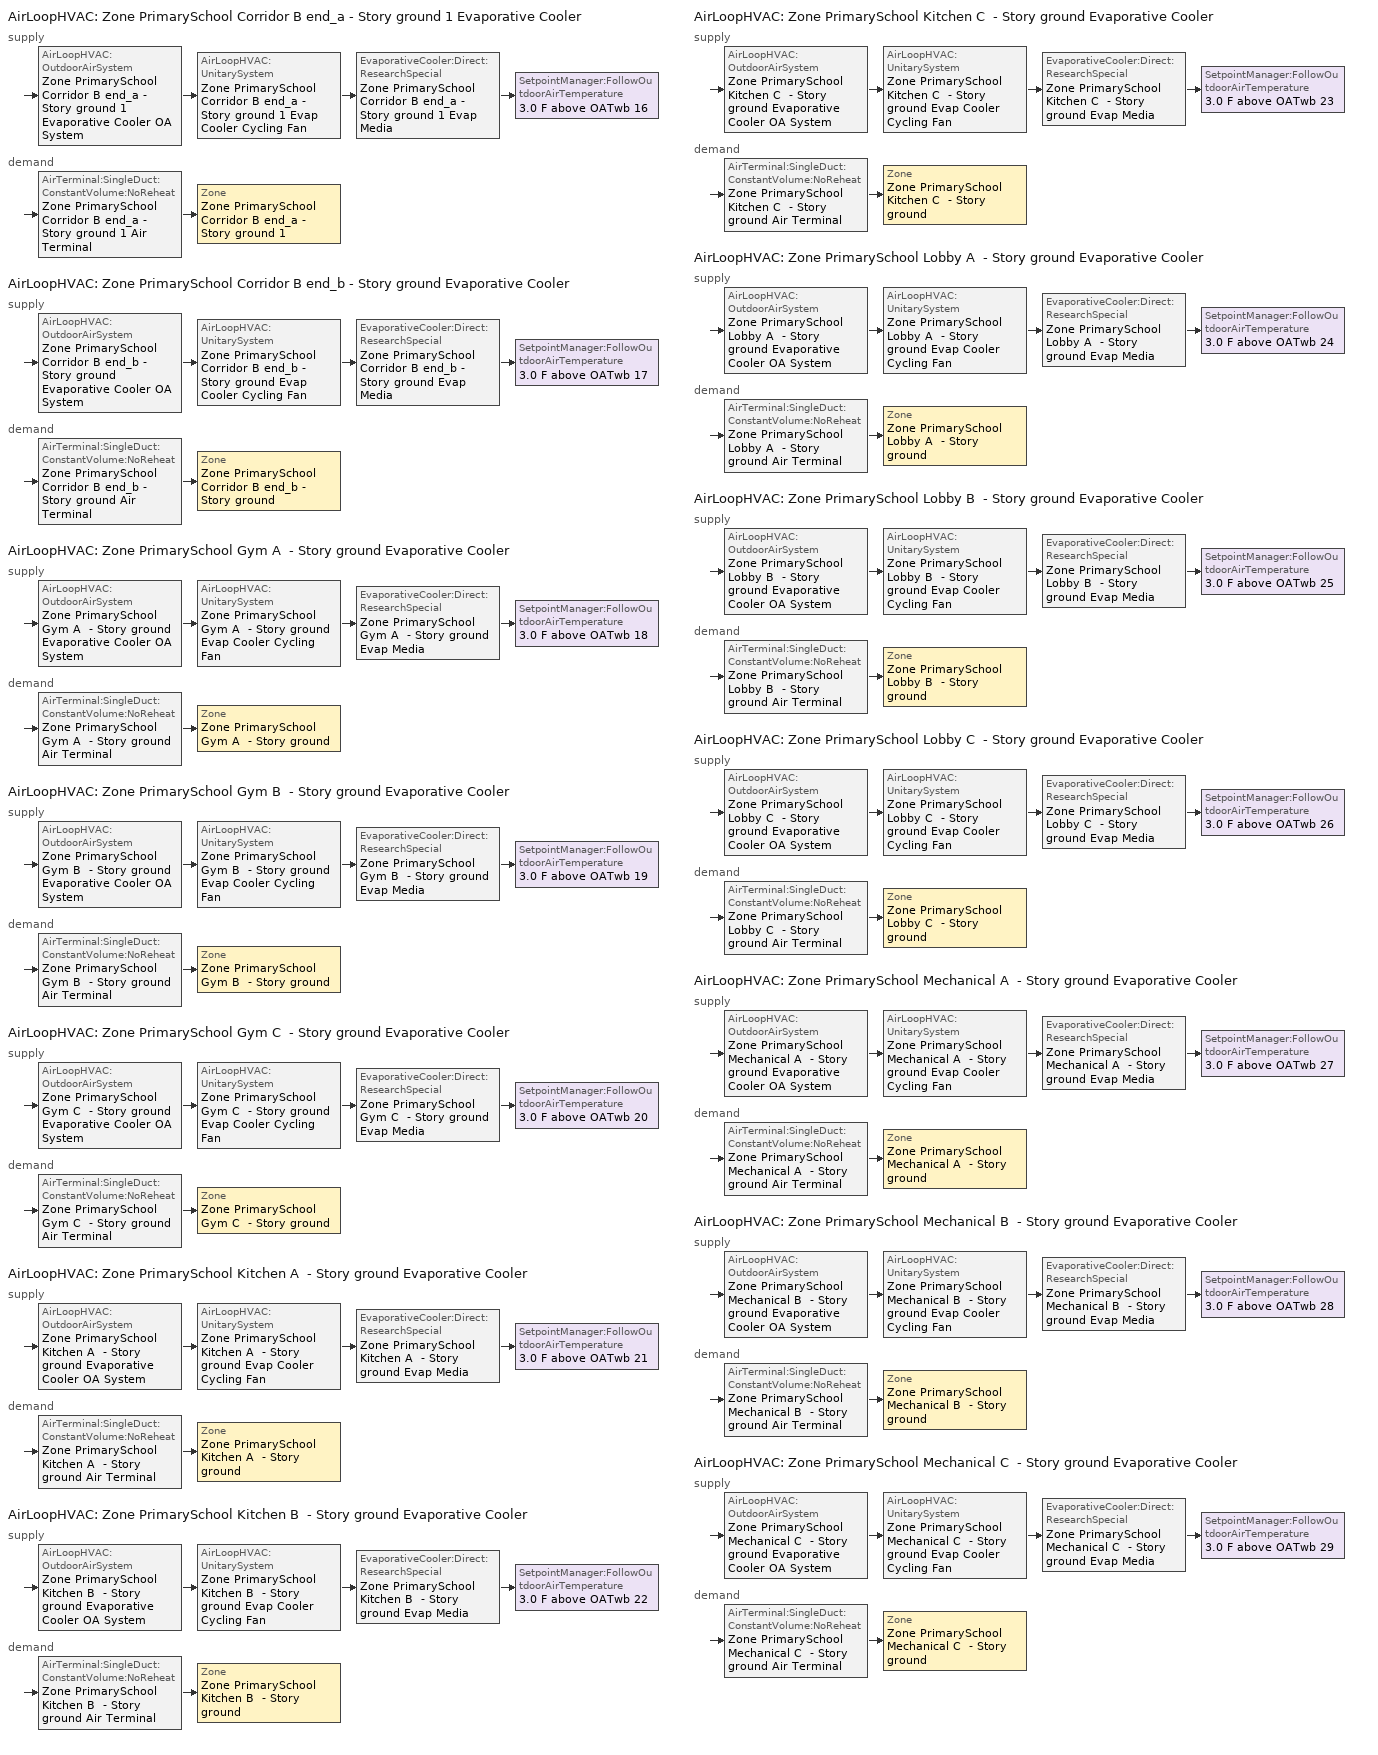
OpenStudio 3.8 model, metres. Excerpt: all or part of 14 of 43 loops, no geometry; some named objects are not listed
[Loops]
AirLoopHVAC 'Zone PrimarySchool Corridor B end_a - Story ground 1 Evaporative Cooler'
 supply: AirLoopHVAC:OutdoorAirSystem 'Zone PrimarySchool Corridor B end_a - Story ground 1 Evaporative Cooler OA System' > AirLoopHVAC:UnitarySystem 'Zone PrimarySchool Corridor B end_a - Story ground 1 Evap Cooler Cycling Fan' > EvaporativeCooler:Direct:ResearchSpecial 'Zone PrimarySchool Corridor B end_a - Story ground 1 Evap Media' > SetpointManager:FollowOutdoorAirTemperature '3.0 F above OATwb 16'
 demand: AirTerminal:SingleDuct:ConstantVolume:NoReheat 'Zone PrimarySchool Corridor B end_a - Story ground 1 Air Terminal' > Zone 'Zone PrimarySchool Corridor B end_a - Story ground 1'
AirLoopHVAC 'Zone PrimarySchool Corridor B end_b - Story ground Evaporative Cooler'
 supply: AirLoopHVAC:OutdoorAirSystem 'Zone PrimarySchool Corridor B end_b - Story ground Evaporative Cooler OA System' > AirLoopHVAC:UnitarySystem 'Zone PrimarySchool Corridor B end_b - Story ground Evap Cooler Cycling Fan' > EvaporativeCooler:Direct:ResearchSpecial 'Zone PrimarySchool Corridor B end_b - Story ground Evap Media' > SetpointManager:FollowOutdoorAirTemperature '3.0 F above OATwb 17'
 demand: AirTerminal:SingleDuct:ConstantVolume:NoReheat 'Zone PrimarySchool Corridor B end_b - Story ground Air Terminal' > Zone 'Zone PrimarySchool Corridor B end_b - Story ground'
AirLoopHVAC 'Zone PrimarySchool Gym A  - Story ground Evaporative Cooler'
 supply: AirLoopHVAC:OutdoorAirSystem 'Zone PrimarySchool Gym A  - Story ground Evaporative Cooler OA System' > AirLoopHVAC:UnitarySystem 'Zone PrimarySchool Gym A  - Story ground Evap Cooler Cycling Fan' > EvaporativeCooler:Direct:ResearchSpecial 'Zone PrimarySchool Gym A  - Story ground Evap Media' > SetpointManager:FollowOutdoorAirTemperature '3.0 F above OATwb 18'
 demand: AirTerminal:SingleDuct:ConstantVolume:NoReheat 'Zone PrimarySchool Gym A  - Story ground Air Terminal' > Zone 'Zone PrimarySchool Gym A  - Story ground'
AirLoopHVAC 'Zone PrimarySchool Gym B  - Story ground Evaporative Cooler'
 supply: AirLoopHVAC:OutdoorAirSystem 'Zone PrimarySchool Gym B  - Story ground Evaporative Cooler OA System' > AirLoopHVAC:UnitarySystem 'Zone PrimarySchool Gym B  - Story ground Evap Cooler Cycling Fan' > EvaporativeCooler:Direct:ResearchSpecial 'Zone PrimarySchool Gym B  - Story ground Evap Media' > SetpointManager:FollowOutdoorAirTemperature '3.0 F above OATwb 19'
 demand: AirTerminal:SingleDuct:ConstantVolume:NoReheat 'Zone PrimarySchool Gym B  - Story ground Air Terminal' > Zone 'Zone PrimarySchool Gym B  - Story ground'
AirLoopHVAC 'Zone PrimarySchool Gym C  - Story ground Evaporative Cooler'
 supply: AirLoopHVAC:OutdoorAirSystem 'Zone PrimarySchool Gym C  - Story ground Evaporative Cooler OA System' > AirLoopHVAC:UnitarySystem 'Zone PrimarySchool Gym C  - Story ground Evap Cooler Cycling Fan' > EvaporativeCooler:Direct:ResearchSpecial 'Zone PrimarySchool Gym C  - Story ground Evap Media' > SetpointManager:FollowOutdoorAirTemperature '3.0 F above OATwb 20'
 demand: AirTerminal:SingleDuct:ConstantVolume:NoReheat 'Zone PrimarySchool Gym C  - Story ground Air Terminal' > Zone 'Zone PrimarySchool Gym C  - Story ground'
AirLoopHVAC 'Zone PrimarySchool Kitchen A  - Story ground Evaporative Cooler'
 supply: AirLoopHVAC:OutdoorAirSystem 'Zone PrimarySchool Kitchen A  - Story ground Evaporative Cooler OA System' > AirLoopHVAC:UnitarySystem 'Zone PrimarySchool Kitchen A  - Story ground Evap Cooler Cycling Fan' > EvaporativeCooler:Direct:ResearchSpecial 'Zone PrimarySchool Kitchen A  - Story ground Evap Media' > SetpointManager:FollowOutdoorAirTemperature '3.0 F above OATwb 21'
 demand: AirTerminal:SingleDuct:ConstantVolume:NoReheat 'Zone PrimarySchool Kitchen A  - Story ground Air Terminal' > Zone 'Zone PrimarySchool Kitchen A  - Story ground'
AirLoopHVAC 'Zone PrimarySchool Kitchen B  - Story ground Evaporative Cooler'
 supply: AirLoopHVAC:OutdoorAirSystem 'Zone PrimarySchool Kitchen B  - Story ground Evaporative Cooler OA System' > AirLoopHVAC:UnitarySystem 'Zone PrimarySchool Kitchen B  - Story ground Evap Cooler Cycling Fan' > EvaporativeCooler:Direct:ResearchSpecial 'Zone PrimarySchool Kitchen B  - Story ground Evap Media' > SetpointManager:FollowOutdoorAirTemperature '3.0 F above OATwb 22'
 demand: AirTerminal:SingleDuct:ConstantVolume:NoReheat 'Zone PrimarySchool Kitchen B  - Story ground Air Terminal' > Zone 'Zone PrimarySchool Kitchen B  - Story ground'
AirLoopHVAC 'Zone PrimarySchool Kitchen C  - Story ground Evaporative Cooler'
 supply: AirLoopHVAC:OutdoorAirSystem 'Zone PrimarySchool Kitchen C  - Story ground Evaporative Cooler OA System' > AirLoopHVAC:UnitarySystem 'Zone PrimarySchool Kitchen C  - Story ground Evap Cooler Cycling Fan' > EvaporativeCooler:Direct:ResearchSpecial 'Zone PrimarySchool Kitchen C  - Story ground Evap Media' > SetpointManager:FollowOutdoorAirTemperature '3.0 F above OATwb 23'
 demand: AirTerminal:SingleDuct:ConstantVolume:NoReheat 'Zone PrimarySchool Kitchen C  - Story ground Air Terminal' > Zone 'Zone PrimarySchool Kitchen C  - Story ground'
AirLoopHVAC 'Zone PrimarySchool Lobby A  - Story ground Evaporative Cooler'
 supply: AirLoopHVAC:OutdoorAirSystem 'Zone PrimarySchool Lobby A  - Story ground Evaporative Cooler OA System' > AirLoopHVAC:UnitarySystem 'Zone PrimarySchool Lobby A  - Story ground Evap Cooler Cycling Fan' > EvaporativeCooler:Direct:ResearchSpecial 'Zone PrimarySchool Lobby A  - Story ground Evap Media' > SetpointManager:FollowOutdoorAirTemperature '3.0 F above OATwb 24'
 demand: AirTerminal:SingleDuct:ConstantVolume:NoReheat 'Zone PrimarySchool Lobby A  - Story ground Air Terminal' > Zone 'Zone PrimarySchool Lobby A  - Story ground'
AirLoopHVAC 'Zone PrimarySchool Lobby B  - Story ground Evaporative Cooler'
 supply: AirLoopHVAC:OutdoorAirSystem 'Zone PrimarySchool Lobby B  - Story ground Evaporative Cooler OA System' > AirLoopHVAC:UnitarySystem 'Zone PrimarySchool Lobby B  - Story ground Evap Cooler Cycling Fan' > EvaporativeCooler:Direct:ResearchSpecial 'Zone PrimarySchool Lobby B  - Story ground Evap Media' > SetpointManager:FollowOutdoorAirTemperature '3.0 F above OATwb 25'
 demand: AirTerminal:SingleDuct:ConstantVolume:NoReheat 'Zone PrimarySchool Lobby B  - Story ground Air Terminal' > Zone 'Zone PrimarySchool Lobby B  - Story ground'
AirLoopHVAC 'Zone PrimarySchool Lobby C  - Story ground Evaporative Cooler'
 supply: AirLoopHVAC:OutdoorAirSystem 'Zone PrimarySchool Lobby C  - Story ground Evaporative Cooler OA System' > AirLoopHVAC:UnitarySystem 'Zone PrimarySchool Lobby C  - Story ground Evap Cooler Cycling Fan' > EvaporativeCooler:Direct:ResearchSpecial 'Zone PrimarySchool Lobby C  - Story ground Evap Media' > SetpointManager:FollowOutdoorAirTemperature '3.0 F above OATwb 26'
 demand: AirTerminal:SingleDuct:ConstantVolume:NoReheat 'Zone PrimarySchool Lobby C  - Story ground Air Terminal' > Zone 'Zone PrimarySchool Lobby C  - Story ground'
AirLoopHVAC 'Zone PrimarySchool Mechanical A  - Story ground Evaporative Cooler'
 supply: AirLoopHVAC:OutdoorAirSystem 'Zone PrimarySchool Mechanical A  - Story ground Evaporative Cooler OA System' > AirLoopHVAC:UnitarySystem 'Zone PrimarySchool Mechanical A  - Story ground Evap Cooler Cycling Fan' > EvaporativeCooler:Direct:ResearchSpecial 'Zone PrimarySchool Mechanical A  - Story ground Evap Media' > SetpointManager:FollowOutdoorAirTemperature '3.0 F above OATwb 27'
 demand: AirTerminal:SingleDuct:ConstantVolume:NoReheat 'Zone PrimarySchool Mechanical A  - Story ground Air Terminal' > Zone 'Zone PrimarySchool Mechanical A  - Story ground'
AirLoopHVAC 'Zone PrimarySchool Mechanical B  - Story ground Evaporative Cooler'
 supply: AirLoopHVAC:OutdoorAirSystem 'Zone PrimarySchool Mechanical B  - Story ground Evaporative Cooler OA System' > AirLoopHVAC:UnitarySystem 'Zone PrimarySchool Mechanical B  - Story ground Evap Cooler Cycling Fan' > EvaporativeCooler:Direct:ResearchSpecial 'Zone PrimarySchool Mechanical B  - Story ground Evap Media' > SetpointManager:FollowOutdoorAirTemperature '3.0 F above OATwb 28'
 demand: AirTerminal:SingleDuct:ConstantVolume:NoReheat 'Zone PrimarySchool Mechanical B  - Story ground Air Terminal' > Zone 'Zone PrimarySchool Mechanical B  - Story ground'
AirLoopHVAC 'Zone PrimarySchool Mechanical C  - Story ground Evaporative Cooler'
 supply: AirLoopHVAC:OutdoorAirSystem 'Zone PrimarySchool Mechanical C  - Story ground Evaporative Cooler OA System' > AirLoopHVAC:UnitarySystem 'Zone PrimarySchool Mechanical C  - Story ground Evap Cooler Cycling Fan' > EvaporativeCooler:Direct:ResearchSpecial 'Zone PrimarySchool Mechanical C  - Story ground Evap Media' > SetpointManager:FollowOutdoorAirTemperature '3.0 F above OATwb 29'
 demand: AirTerminal:SingleDuct:ConstantVolume:NoReheat 'Zone PrimarySchool Mechanical C  - Story ground Air Terminal' > Zone 'Zone PrimarySchool Mechanical C  - Story ground'
[Sizing:Zone] Zone Cooling Design Supply Air Temperature Input Method=SupplyAirTemperature; Zone Cooling Design Supply Air Temperature {C}=12.7778; Zone Cooling Design Supply Air Temperature Difference {deltaC}=11.11; Zone Heating Design Supply Air Temperature Input Method=SupplyAirTemperature; Zone Heating Design Supply Air Temperature {C}=40; Zone Heating Design Supply Air Temperature Difference {deltaC}=11.11; Zone Cooling Design Supply Air Humidity Ratio {kg-H2O/kg-air}=0.0085; Zone Heating Design Supply Air Humidity Ratio {kg-H2O/kg-air}=0.008; Cooling Design Air Flow Method=DesignDay; Heating Design Air Flow Method=DesignDay; Account for Dedicated Outdoor Air System=No; Dedicated Outdoor Air System Control Strategy=NeutralSupplyAir; Dedicated Outdoor Air Low Setpoint Temperature for Design {C}=autosize; Dedicated Outdoor Air High Setpoint Temperature for Design {C}=autosize; Zone Load Sizing Method=Sensible Load Only No Latent Load; Zone Latent Cooling Design Supply Air Humidity Ratio Input Method=HumidityRatioDifference; Zone Cooling Design Supply Air Humidity Ratio Difference {kgWater/kgDryAir}=0.005; Zone Latent Heating Design Supply Air Humidity Ratio Input Method=HumidityRatioDifference; Zone Humidification Design Supply Air Humidity Ratio Difference {kgWater/kgDryAir}=0.005
Zone PrimarySchool Corridor B end_b - Story ground; Zone PrimarySchool Corridor B end_a - Story ground 1; Zone PrimarySchool Kitchen A  - Story ground; Zone PrimarySchool Kitchen B  - Story ground; Zone PrimarySchool Kitchen C  - Story ground; Zone PrimarySchool Lobby A  - Story ground; Zone PrimarySchool Lobby B  - Story ground; Zone PrimarySchool Lobby C  - Story ground; Zone PrimarySchool Mechanical A  - Story ground; Zone PrimarySchool Mechanical B  - Story ground; Zone PrimarySchool Mechanical C  - Story ground; Zone PrimarySchool Gym A  - Story ground; Zone PrimarySchool Gym B  - Story ground; Zone PrimarySchool Gym C  - Story ground
[Zone equipment]
Zone PrimarySchool Corridor B end_b - Story ground: Zone PrimarySchool Corridor B end_b - Story ground Hydronic Baseboard, Zone PrimarySchool Corridor B end_b - Story ground Air Terminal
Zone PrimarySchool Corridor B end_a - Story ground 1: Zone PrimarySchool Corridor B end_a - Story ground 1 Hydronic Baseboard, Zone PrimarySchool Corridor B end_a - Story ground 1 Air Terminal
Zone PrimarySchool Kitchen A  - Story ground: Zone PrimarySchool Kitchen A  - Story ground Exhaust Fan, Zone PrimarySchool Kitchen A  - Story ground Hydronic Baseboard, Zone PrimarySchool Kitchen A  - Story ground Air Terminal
Zone PrimarySchool Kitchen B  - Story ground: Zone PrimarySchool Kitchen B  - Story ground Exhaust Fan, Zone PrimarySchool Kitchen B  - Story ground Hydronic Baseboard, Zone PrimarySchool Kitchen B  - Story ground Air Terminal
Zone PrimarySchool Kitchen C  - Story ground: Zone PrimarySchool Kitchen C  - Story ground Exhaust Fan, Zone PrimarySchool Kitchen C  - Story ground Hydronic Baseboard, Zone PrimarySchool Kitchen C  - Story ground Air Terminal
Zone PrimarySchool Lobby A  - Story ground: Zone PrimarySchool Lobby A  - Story ground Hydronic Baseboard, Zone PrimarySchool Lobby A  - Story ground Air Terminal
Zone PrimarySchool Lobby B  - Story ground: Zone PrimarySchool Lobby B  - Story ground Hydronic Baseboard, Zone PrimarySchool Lobby B  - Story ground Air Terminal
Zone PrimarySchool Lobby C  - Story ground: Zone PrimarySchool Lobby C  - Story ground Hydronic Baseboard, Zone PrimarySchool Lobby C  - Story ground Air Terminal
Zone PrimarySchool Mechanical A  - Story ground: Zone PrimarySchool Mechanical A  - Story ground Hydronic Baseboard, Zone PrimarySchool Mechanical A  - Story ground Air Terminal
Zone PrimarySchool Mechanical B  - Story ground: Zone PrimarySchool Mechanical B  - Story ground Hydronic Baseboard, Zone PrimarySchool Mechanical B  - Story ground Air Terminal
Zone PrimarySchool Mechanical C  - Story ground: Zone PrimarySchool Mechanical C  - Story ground Hydronic Baseboard, Zone PrimarySchool Mechanical C  - Story ground Air Terminal
Zone PrimarySchool Gym A  - Story ground: Zone PrimarySchool Gym A  - Story ground Hydronic Baseboard, Zone PrimarySchool Gym A  - Story ground Air Terminal
Zone PrimarySchool Gym B  - Story ground: Zone PrimarySchool Gym B  - Story ground Hydronic Baseboard, Zone PrimarySchool Gym B  - Story ground Air Terminal
Zone PrimarySchool Gym C  - Story ground: Zone PrimarySchool Gym C  - Story ground Hydronic Baseboard, Zone PrimarySchool Gym C  - Story ground Air Terminal
[Fan:ZoneExhaust] Availability Schedule=PrimarySchool Kitchen Exhaust; Fan Total Efficiency=0.0273754; Pressure Rise {Pa}=124.544; Flow Fraction Schedule=PrimarySchool Kitchen Exhaust; System Availability Manager Coupling Mode=Decoupled
Name | Maximum Flow Rate {m3/s}
Zone PrimarySchool Kitchen A  - Story ground Exhaust Fan; Zone PrimarySchool Kitchen C  - Story ground Exhaust Fan | 0.083082
Zone PrimarySchool Kitchen B  - Story ground Exhaust Fan | 0.204636
[EnergyManagementSystem:Sensor] Output Variable or Output Meter=Zone Predicted Sensible Load to Cooling Setpoint Heat Transfer Rate
Name | Output Variable or Output Meter Index Key
Zone_PrimarySchool_Corridor_B_end_a___Story_ground_1_Clg_Load_Sensor | Zone PrimarySchool Corridor B end_a - Story ground 1
Zone_PrimarySchool_Corridor_B_end_b___Story_ground_Clg_Load_Sensor | Zone PrimarySchool Corridor B end_b - Story ground
Zone_PrimarySchool_Gym_A____Story_ground_Clg_Load_Sensor | Zone PrimarySchool Gym A  - Story ground
Zone_PrimarySchool_Gym_B____Story_ground_Clg_Load_Sensor | Zone PrimarySchool Gym B  - Story ground
Zone_PrimarySchool_Gym_C____Story_ground_Clg_Load_Sensor | Zone PrimarySchool Gym C  - Story ground
Zone_PrimarySchool_Kitchen_A____Story_ground_Clg_Load_Sensor | Zone PrimarySchool Kitchen A  - Story ground
Zone_PrimarySchool_Kitchen_B____Story_ground_Clg_Load_Sensor | Zone PrimarySchool Kitchen B  - Story ground
Zone_PrimarySchool_Kitchen_C____Story_ground_Clg_Load_Sensor | Zone PrimarySchool Kitchen C  - Story ground
Zone_PrimarySchool_Lobby_A____Story_ground_Clg_Load_Sensor | Zone PrimarySchool Lobby A  - Story ground
Zone_PrimarySchool_Lobby_B____Story_ground_Clg_Load_Sensor | Zone PrimarySchool Lobby B  - Story ground
Zone_PrimarySchool_Lobby_C____Story_ground_Clg_Load_Sensor | Zone PrimarySchool Lobby C  - Story ground
Zone_PrimarySchool_Mechanical_A____Story_ground_Clg_Load_Sensor | Zone PrimarySchool Mechanical A  - Story ground
Zone_PrimarySchool_Mechanical_B____Story_ground_Clg_Load_Sensor | Zone PrimarySchool Mechanical B  - Story ground
Zone_PrimarySchool_Mechanical_C____Story_ground_Clg_Load_Sensor | Zone PrimarySchool Mechanical C  - Story ground
[EnergyManagementSystem:Actuator] Actuated Component Type=Schedule:Constant; Actuated Component Control Type=Schedule Value
Name | Actuated Component
Zone_PrimarySchool_Kitchen_A____Story_ground_Evaporative_Cooler_Availability_Actuator | Zone PrimarySchool Kitchen A  - Story ground Evaporative Cooler Availability Sch
Zone_PrimarySchool_Kitchen_B____Story_ground_Evaporative_Cooler_Availability_Actuator | Zone PrimarySchool Kitchen B  - Story ground Evaporative Cooler Availability Sch
Zone_PrimarySchool_Kitchen_C____Story_ground_Evaporative_Cooler_Availability_Actuator | Zone PrimarySchool Kitchen C  - Story ground Evaporative Cooler Availability Sch
Zone_PrimarySchool_Lobby_A____Story_ground_Evaporative_Cooler_Availability_Actuator | Zone PrimarySchool Lobby A  - Story ground Evaporative Cooler Availability Sch
Zone_PrimarySchool_Lobby_B____Story_ground_Evaporative_Cooler_Availability_Actuator | Zone PrimarySchool Lobby B  - Story ground Evaporative Cooler Availability Sch
Zone_PrimarySchool_Lobby_C____Story_ground_Evaporative_Cooler_Availability_Actuator | Zone PrimarySchool Lobby C  - Story ground Evaporative Cooler Availability Sch
Zone_PrimarySchool_Mechanical_A____Story_ground_Evaporative_Cooler_Availability_Actuator | Zone PrimarySchool Mechanical A  - Story ground Evaporative Cooler Availability Sch
Zone_PrimarySchool_Mechanical_B____Story_ground_Evaporative_Cooler_Availability_Actuator | Zone PrimarySchool Mechanical B  - Story ground Evaporative Cooler Availability Sch
Zone_PrimarySchool_Mechanical_C____Story_ground_Evaporative_Cooler_Availability_Actuator | Zone PrimarySchool Mechanical C  - Story ground Evaporative Cooler Availability Sch
Zone_PrimarySchool_Office_A____Story_ground_Evaporative_Cooler_Availability_Actuator | Zone PrimarySchool Office A  - Story ground Evaporative Cooler Availability Sch
Zone_PrimarySchool_Office_A_end_b___Story_ground_Evaporative_Cooler_Availability_Actuator | Zone PrimarySchool Office A end_b - Story ground Evaporative Cooler Availability Sch
Zone_PrimarySchool_Office_B____Story_ground_Evaporative_Cooler_Availability_Actuator | Zone PrimarySchool Office B  - Story ground Evaporative Cooler Availability Sch
Zone_PrimarySchool_Office_B_end_b___Story_ground_Evaporative_Cooler_Availability_Actuator | Zone PrimarySchool Office B end_b - Story ground Evaporative Cooler Availability Sch
Zone_PrimarySchool_Office_C____Story_ground_Evaporative_Cooler_Availability_Actuator | Zone PrimarySchool Office C  - Story ground Evaporative Cooler Availability Sch
Zone_PrimarySchool_Office_C_end_b___Story_ground_Evaporative_Cooler_Availability_Actuator | Zone PrimarySchool Office C end_b - Story ground Evaporative Cooler Availability Sch
Zone_PrimarySchool_Restroom_A____Story_ground_Evaporative_Cooler_Availability_Actuator | Zone PrimarySchool Restroom A  - Story ground Evaporative Cooler Availability Sch
Zone_PrimarySchool_Restroom_B____Story_ground_Evaporative_Cooler_Availability_Actuator | Zone PrimarySchool Restroom B  - Story ground Evaporative Cooler Availability Sch
Zone_PrimarySchool_Restroom_C____Story_ground_Evaporative_Cooler_Availability_Actuator | Zone PrimarySchool Restroom C  - Story ground Evaporative Cooler Availability Sch
[Refrigeration:WalkIn] Availability Schedule=FRAC_OA_MIN_ems_Zone_PrimarySchool_Classroom_C____Story_ground_Evaporative_Cooler_OA_Controller; Rated Coil Cooling Capacity {W}=2696.25; Rated Total Heating Power {W}=0; Rated Circulation Fan Power {W}=0; Rated Total Lighting Power {W}=120; Lighting Schedule=Always On; Defrost Control Type=TimeSchedule; Temperature Termination Defrost Fraction to Ice=0.7; Insulated Floor Surface Area {m2}=11.1484; Insulated Floor U-Value {W/m2-K}=0.207
Name | Operating Temperature {C} | Rated Cooling Source Temperature {C} | Rated Cooling Coil Fan Power {W} | Defrost Type | Defrost Schedule | Defrost Drip-Down Schedule | Defrost Power {W} | WalkIn Zone Boundary 1
Primary School Cooler | 2 | -3.88889 | 200 | OffCycle | Refrigeration Defrost Schedule | Refrigeration Dripdown Schedule | 0 | Refrigeration Walk In Zone Boundary 1
Primary School Freezer | -23 | -28.3333 | 250 | Electric | Refrigeration Defrost Schedule 1 | Refrigeration Dripdown Schedule 1 | 2000 | Refrigeration Walk In Zone Boundary 2
[Refrigeration:WalkIn:ZoneBoundary] Zone=Zone PrimarySchool Kitchen B  - Story ground; Total Insulated Surface Area Facing Zone {m2}=43.4; Insulated Surface U-Value Facing Zone {W/m2-K}=0.235; Area of Stocking Doors Facing Zone {m2}=2; Height of Stocking Doors Facing Zone {m}=2; Stocking Door Opening Schedule Name Facing Zone=door_wi_sched; Stocking Door Opening Protection Type Facing Zone=None
Refrigeration Walk In Zone Boundary 1; Refrigeration Walk In Zone Boundary 2
[AirLoopHVAC] Design Return Air Flow Fraction of Supply Air Flow=1
Name | Availability Schedule | Design Supply Air Flow Rate {m3/s}
Zone PrimarySchool Corridor B end_a - Story ground 1 Evaporative Cooler | Zone PrimarySchool Corridor B end_a - Story ground 1 Evaporative Cooler Availability Sch | 0.276034
Zone PrimarySchool Corridor B end_b - Story ground Evaporative Cooler | Zone PrimarySchool Corridor B end_b - Story ground Evaporative Cooler Availability Sch | 0.145623
Zone PrimarySchool Gym A  - Story ground Evaporative Cooler | Zone PrimarySchool Gym A  - Story ground Evaporative Cooler Availability Sch | 0.389488
Zone PrimarySchool Gym B  - Story ground Evaporative Cooler | Zone PrimarySchool Gym B  - Story ground Evaporative Cooler Availability Sch | 0.657452
Zone PrimarySchool Gym C  - Story ground Evaporative Cooler | Zone PrimarySchool Gym C  - Story ground Evaporative Cooler Availability Sch | 0.766193
Zone PrimarySchool Kitchen A  - Story ground Evaporative Cooler | Zone PrimarySchool Kitchen A  - Story ground Evaporative Cooler Availability Sch | 0.185565
Zone PrimarySchool Kitchen B  - Story ground Evaporative Cooler | Zone PrimarySchool Kitchen B  - Story ground Evaporative Cooler Availability Sch | 0.274024
Zone PrimarySchool Kitchen C  - Story ground Evaporative Cooler | Zone PrimarySchool Kitchen C  - Story ground Evaporative Cooler Availability Sch | 0.385625
Zone PrimarySchool Lobby A  - Story ground Evaporative Cooler | Zone PrimarySchool Lobby A  - Story ground Evaporative Cooler Availability Sch | 0.136655
Zone PrimarySchool Lobby B  - Story ground Evaporative Cooler | Zone PrimarySchool Lobby B  - Story ground Evaporative Cooler Availability Sch | 0.165998
Zone PrimarySchool Lobby C  - Story ground Evaporative Cooler | Zone PrimarySchool Lobby C  - Story ground Evaporative Cooler Availability Sch | 0.34322
Zone PrimarySchool Mechanical A  - Story ground Evaporative Cooler | Zone PrimarySchool Mechanical A  - Story ground Evaporative Cooler Availability Sch | 0.212668
Zone PrimarySchool Mechanical B  - Story ground Evaporative Cooler | Zone PrimarySchool Mechanical B  - Story ground Evaporative Cooler Availability Sch | 0.291328
Zone PrimarySchool Mechanical C  - Story ground Evaporative Cooler | Zone PrimarySchool Mechanical C  - Story ground Evaporative Cooler Availability Sch | 0.512739
[Sizing:System] Type of Load to Size On=Sensible; Central Heating Maximum System Air Flow Ratio=0.3; Preheat Design Temperature {C}=7.22222; Preheat Design Humidity Ratio {kg-H2O/kg-Air}=0.008; Precool Design Temperature {C}=12.7778; Precool Design Humidity Ratio {kg-H2O/kg-Air}=0.008; Central Cooling Design Supply Air Temperature {C}=21.1111; Central Heating Design Supply Air Temperature {C}=12.7778; Sizing Option=Coincident; 100% Outdoor Air in Cooling=No; 100% Outdoor Air in Heating=No; Central Cooling Design Supply Air Humidity Ratio {kg-H2O/kg-Air}=0.0085; Central Heating Design Supply Air Humidity Ratio {kg-H2O/kg-Air}=0.008; Cooling Design Air Flow Method=DesignDay; Heating Design Air Flow Method=DesignDay; System Outdoor Air Method=ZoneSum; Zone Maximum Outdoor Air Fraction=1; Cooling Supply Air Flow Rate Per Floor Area {m3/s-m2}=0.00996765; Cooling Fraction of Autosized Cooling Supply Air Flow Rate=1; Cooling Supply Air Flow Rate Per Unit Cooling Capacity {m3/s-W}=3.94755e-05; Heating Supply Air Flow Rate Per Floor Area {m3/s-m2}=0.00996765; Heating Fraction of Autosized Heating Supply Air Flow Rate=1; Heating Fraction of Autosized Cooling Supply Air Flow Rate=1; Heating Supply Air Flow Rate Per Unit Heating Capacity {m3/s-W}=3.15882e-05; Cooling Design Capacity Method=CoolingDesignCapacity; Cooling Design Capacity Per Floor Area {W/m2}=234.7; Fraction of Autosized Cooling Design Capacity=1; Heating Design Capacity Method=HeatingDesignCapacity; Heating Design Capacity Per Floor Area {W/m2}=157; Fraction of Autosized Heating Design Capacity=1; Central Cooling Capacity Control Method=OnOff; Occupant Diversity=1
Name | Design Outdoor Air Flow Rate {m3/s} | Cooling Design Capacity {W} | Heating Design Capacity {W}
Zone PrimarySchool Corridor B end_a - Story ground 1 Evaporative Cooler | 0.276034 | 251.83 | 21.81
Zone PrimarySchool Corridor B end_b - Story ground Evaporative Cooler | 0.145623 | 220.36 | 21.81
Zone PrimarySchool Gym A  - Story ground Evaporative Cooler | 0.389488 | 2050.64 | 3345.44
Zone PrimarySchool Gym B  - Story ground Evaporative Cooler | 0.657452 | 4874.49 | 9928.55
Zone PrimarySchool Gym C  - Story ground Evaporative Cooler | 0.766193 | 2201.76 | 3356.84
Zone PrimarySchool Kitchen A  - Story ground Evaporative Cooler | 0.185565 | 837.11 | 1191.26
Zone PrimarySchool Kitchen B  - Story ground Evaporative Cooler | 0.274024 | 1887.81 | 3924.06
Zone PrimarySchool Kitchen C  - Story ground Evaporative Cooler | 0.385625 | 909.18 | 1196.64
Zone PrimarySchool Lobby A  - Story ground Evaporative Cooler | 0.136655 | 234.41 | 24.72
Zone PrimarySchool Lobby B  - Story ground Evaporative Cooler | 0.165998 | 484.04 | 418.17
Zone PrimarySchool Lobby C  - Story ground Evaporative Cooler | 0.34322 | 308.73 | 24.72
Zone PrimarySchool Mechanical A  - Story ground Evaporative Cooler | 0.212668 | 233.83 | 18.22
Zone PrimarySchool Mechanical B  - Story ground Evaporative Cooler | 0.291328 | 448.92 | 44.87
Zone PrimarySchool Mechanical C  - Story ground Evaporative Cooler | 0.512739 | 357.7 | 18.22
[SetpointManager:FollowOutdoorAirTemperature] Control Variable=Temperature; Reference Temperature Type=OutdoorAirWetBulb; Offset Temperature Difference {deltaC}=1.66667; Maximum Setpoint Temperature {C}=25.5556; Minimum Setpoint Temperature {C}=21.1111
Name | Setpoint Node or NodeList
3.0 F above OATwb 16 | Zone PrimarySchool Corridor B end_a - Story ground 1 Evaporative Cooler Supply Outlet Node
3.0 F above OATwb 17 | Zone PrimarySchool Corridor B end_b - Story ground Evaporative Cooler Supply Outlet Node
3.0 F above OATwb 18 | Zone PrimarySchool Gym A  - Story ground Evaporative Cooler Supply Outlet Node
3.0 F above OATwb 19 | Zone PrimarySchool Gym B  - Story ground Evaporative Cooler Supply Outlet Node
3.0 F above OATwb 20 | Zone PrimarySchool Gym C  - Story ground Evaporative Cooler Supply Outlet Node
3.0 F above OATwb 21 | Zone PrimarySchool Kitchen A  - Story ground Evaporative Cooler Supply Outlet Node
3.0 F above OATwb 22 | Zone PrimarySchool Kitchen B  - Story ground Evaporative Cooler Supply Outlet Node
3.0 F above OATwb 23 | Zone PrimarySchool Kitchen C  - Story ground Evaporative Cooler Supply Outlet Node
3.0 F above OATwb 24 | Zone PrimarySchool Lobby A  - Story ground Evaporative Cooler Supply Outlet Node
3.0 F above OATwb 25 | Zone PrimarySchool Lobby B  - Story ground Evaporative Cooler Supply Outlet Node
3.0 F above OATwb 26 | Zone PrimarySchool Lobby C  - Story ground Evaporative Cooler Supply Outlet Node
3.0 F above OATwb 27 | Zone PrimarySchool Mechanical A  - Story ground Evaporative Cooler Supply Outlet Node
3.0 F above OATwb 28 | Zone PrimarySchool Mechanical B  - Story ground Evaporative Cooler Supply Outlet Node
3.0 F above OATwb 29 | Zone PrimarySchool Mechanical C  - Story ground Evaporative Cooler Supply Outlet Node
[EvaporativeCooler:Direct:ResearchSpecial] Availability Schedule=FRAC_OA_MIN_ems_Zone_PrimarySchool_Classroom_C____Story_ground_Evaporative_Cooler_OA_Controller; Cooler Design Effectiveness=1; Recirculating Water Pump Power Consumption {W}=0; Drift Loss Fraction=0; Blowdown Concentration Ratio=0; Water Pump Power Sizing Factor {W/(m3/s)}=0.1; Evaporative Operation Minimum Drybulb Temperature=16; Evaporative Operation Maximum Limit Wetbulb Temperature=24; Evaporative Operation Maximum Limit Drybulb Temperature=28
Name | Primary Air Design Flow Rate {m3/s}
Zone PrimarySchool Corridor B end_a - Story ground 1 Evap Media | 0.276034
Zone PrimarySchool Corridor B end_b - Story ground Evap Media | 0.145623
Zone PrimarySchool Gym A  - Story ground Evap Media | 0.389488
Zone PrimarySchool Gym B  - Story ground Evap Media | 0.657452
Zone PrimarySchool Gym C  - Story ground Evap Media | 0.766193
Zone PrimarySchool Kitchen A  - Story ground Evap Media | 0.185565
Zone PrimarySchool Kitchen B  - Story ground Evap Media | 0.274024
Zone PrimarySchool Kitchen C  - Story ground Evap Media | 0.385625
Zone PrimarySchool Lobby A  - Story ground Evap Media | 0.136655
Zone PrimarySchool Lobby B  - Story ground Evap Media | 0.165998
Zone PrimarySchool Lobby C  - Story ground Evap Media | 0.34322
Zone PrimarySchool Mechanical A  - Story ground Evap Media | 0.212668
Zone PrimarySchool Mechanical B  - Story ground Evap Media | 0.291328
Zone PrimarySchool Mechanical C  - Story ground Evap Media | 0.512739
[Fan:OnOff] Availability Schedule=FRAC_OA_MIN_ems_Zone_PrimarySchool_Classroom_C____Story_ground_Evaporative_Cooler_OA_Controller; Fan Total Efficiency=0.53625; Pressure Rise {Pa}=622.722; Motor Efficiency=0.825; Motor In Airstream Fraction=1
Name | Maximum Flow Rate {m3/s} | Fan Power Ratio Function of Speed Ratio Curve | Fan Efficiency Ratio Function of Speed Ratio Curve
Zone PrimarySchool Corridor B end_a - Story ground 1 Evap Cooler Supply Fan | 0.276034 | Fan On Off Power Curve 16 | Fan On Off Efficiency Curve 16
Zone PrimarySchool Corridor B end_b - Story ground Evap Cooler Supply Fan | 0.145623 | Fan On Off Power Curve 17 | Fan On Off Efficiency Curve 17
Zone PrimarySchool Gym A  - Story ground Evap Cooler Supply Fan | 0.389488 | Fan On Off Power Curve 18 | Fan On Off Efficiency Curve 18
Zone PrimarySchool Gym B  - Story ground Evap Cooler Supply Fan | 0.657452 | Fan On Off Power Curve 19 | Fan On Off Efficiency Curve 19
Zone PrimarySchool Gym C  - Story ground Evap Cooler Supply Fan | 0.766193 | Fan On Off Power Curve 20 | Fan On Off Efficiency Curve 20
Zone PrimarySchool Kitchen A  - Story ground Evap Cooler Supply Fan | 0.185565 | Fan On Off Power Curve 21 | Fan On Off Efficiency Curve 21
Zone PrimarySchool Kitchen B  - Story ground Evap Cooler Supply Fan | 0.274024 | Fan On Off Power Curve 22 | Fan On Off Efficiency Curve 22
Zone PrimarySchool Kitchen C  - Story ground Evap Cooler Supply Fan | 0.385625 | Fan On Off Power Curve 23 | Fan On Off Efficiency Curve 23
Zone PrimarySchool Lobby A  - Story ground Evap Cooler Supply Fan | 0.136655 | Fan On Off Power Curve 24 | Fan On Off Efficiency Curve 24
Zone PrimarySchool Lobby B  - Story ground Evap Cooler Supply Fan | 0.165998 | Fan On Off Power Curve 25 | Fan On Off Efficiency Curve 25
Zone PrimarySchool Lobby C  - Story ground Evap Cooler Supply Fan | 0.34322 | Fan On Off Power Curve 26 | Fan On Off Efficiency Curve 26
Zone PrimarySchool Mechanical A  - Story ground Evap Cooler Supply Fan | 0.212668 | Fan On Off Power Curve 27 | Fan On Off Efficiency Curve 27
Zone PrimarySchool Mechanical B  - Story ground Evap Cooler Supply Fan | 0.291328 | Fan On Off Power Curve 28 | Fan On Off Efficiency Curve 28
Zone PrimarySchool Mechanical C  - Story ground Evap Cooler Supply Fan | 0.512739 | Fan On Off Power Curve 29 | Fan On Off Efficiency Curve 29
[Coil:Cooling:DX:SingleSpeed] Availability Schedule=Always Off Discrete; Rated COP {W/W}=2.967036; Rated Evaporator Fan Power Per Volume Flow Rate 2017 {W/(m3/s)}=773.3; Rated Evaporator Fan Power Per Volume Flow Rate 2023 {W/(m3/s)}=934.4; Total Cooling Capacity Function of Temperature Curve=DOE Ref DX Clg Coil Cool-Cap-fT; Total Cooling Capacity Function of Flow Fraction Curve=DOE Ref DX Clg Coil Cool-CAP-fFlow; Energy Input Ratio Function of Temperature Curve=DOE Ref DX Clg Coil Cool-EIR-fT; Energy Input Ratio Function of Flow Fraction Curve=DOE Ref DX Clg Coil Cool-EIR-fFlow; Part Load Fraction Correlation Curve=DOE Ref DX Clg Coil Cool-PLF-fPLR; Minimum Outdoor Dry-Bulb Temperature for Compressor Operation {C}=-25; Nominal Time for Condensate Removal to Begin {s}=0; Ratio of Initial Moisture Evaporation Rate and Steady State Latent Capacity=0; Maximum Cycling Rate {cycles/hr}=0; Latent Capacity Time Constant {s}=0; Condenser Type=AirCooled; Evaporative Condenser Effectiveness=0.9; Evaporative Condenser Air Flow Rate {m3/s}=autosize; Evaporative Condenser Pump Rated Power Consumption {W}=autosize; Crankcase Heater Capacity {W}=0; Maximum Outdoor Dry-Bulb Temperature for Crankcase Heater Operation {C}=10; Basin Heater Capacity {W/K}=0; Basin Heater Setpoint Temperature {C}=2
Name | Rated Total Cooling Capacity {W} | Rated Sensible Heat Ratio | Rated Air Flow Rate {m3/s}
Dummy Always Off DX Coil 16 10kBtu/hr 11.06SEER 10kBtu/hr 9.7SEER | 4569.34 | 0.800655 | 0.276034
Dummy Always Off DX Coil 17 6kBtu/hr 11.06SEER 6kBtu/hr 9.7SEER | 2410.58 | 0.800655 | 0.145623
Dummy Always Off DX Coil 18 15kBtu/hr 11.06SEER 15kBtu/hr 9.7SEER | 6447.4 | 0.800655 | 0.389488
Dummy Always Off DX Coil 19 29kBtu/hr 11.06SEER 29kBtu/hr 9.7SEER | 10883.2 | 0.800655 | 0.657452
Dummy Always Off DX Coil 20 26kBtu/hr 11.06SEER 26kBtu/hr 9.7SEER | 12683.2 | 0.800655 | 0.766193
Dummy Always Off DX Coil 21 12kBtu/hr 11.06SEER 11kBtu/hr 9.7SEER | 3071.76 | 0.800655 | 0.185565
Dummy Always Off DX Coil 22 15kBtu/hr 11.06SEER 15kBtu/hr 9.7SEER | 4600.75 | 0.800486 | 0.274024
Dummy Always Off DX Coil 23 18kBtu/hr 11.06SEER 18kBtu/hr 9.7SEER | 6383.47 | 0.800655 | 0.385625
Dummy Always Off DX Coil 24 6kBtu/hr 11.06SEER 6kBtu/hr 9.7SEER | 2262.13 | 0.800655 | 0.136655
Dummy Always Off DX Coil 25 10kBtu/hr 11.06SEER 10kBtu/hr 9.7SEER | 2747.85 | 0.800655 | 0.165998
Dummy Always Off DX Coil 26 12kBtu/hr 11.06SEER 12kBtu/hr 9.7SEER | 5681.51 | 0.800655 | 0.34322
Dummy Always Off DX Coil 27 9kBtu/hr 11.06SEER 9kBtu/hr 9.7SEER | 3520.4 | 0.800655 | 0.212668
Dummy Always Off DX Coil 28 13kBtu/hr 11.06SEER 13kBtu/hr 9.7SEER | 4822.52 | 0.800655 | 0.291328
Dummy Always Off DX Coil 29 17kBtu/hr 11.06SEER 17kBtu/hr 9.7SEER | 8487.65 | 0.800655 | 0.512739
[AirLoopHVAC:UnitarySystem] Control Type=Load; Dehumidification Control Type=None; Fan Placement=BlowThrough; Supply Air Fan Operating Mode Schedule=Always Off Discrete; DX Heating Coil Sizing Ratio=1; Use DOAS DX Cooling Coil=No; DOAS DX Cooling Coil Leaving Minimum Air Temperature {C}=2; Latent Load Control=SensibleOnlyLoadControl; Supply Air Flow Rate Method During Cooling Operation=SupplyAirFlowRate; Supply Air Flow Rate Method During Heating Operation=SupplyAirFlowRate; Supply Air Flow Rate During Heating Operation {m3/s}=Autosize; Supply Air Flow Rate Method When No Cooling or Heating is Required=SupplyAirFlowRate; No Load Supply Air Flow Rate Control Set To Low Speed=Yes; Maximum Supply Air Temperature {C}=40; Maximum Outdoor Dry-Bulb Temperature for Supplemental Heater Operation {C}=21; Ancilliary On-Cycle Electric Power {W}=0; Ancilliary Off-Cycle Electric Power {W}=0
Name | Controlling Zone or Thermostat Location | Supply Fan | Cooling Coil | Supply Air Flow Rate During Cooling Operation {m3/s} | Supply Air Flow Rate When No Cooling or Heating is Required {m3/s}
Zone PrimarySchool Corridor B end_a - Story ground 1 Evap Cooler Cycling Fan | Zone PrimarySchool Corridor B end_a - Story ground 1 | Zone PrimarySchool Corridor B end_a - Story ground 1 Evap Cooler Supply Fan | Dummy Always Off DX Coil 16 10kBtu/hr 11.06SEER 10kBtu/hr 9.7SEER | 0.276034 | 0.276034
Zone PrimarySchool Corridor B end_b - Story ground Evap Cooler Cycling Fan | Zone PrimarySchool Corridor B end_b - Story ground | Zone PrimarySchool Corridor B end_b - Story ground Evap Cooler Supply Fan | Dummy Always Off DX Coil 17 6kBtu/hr 11.06SEER 6kBtu/hr 9.7SEER | 0.145623 | 0.145623
Zone PrimarySchool Gym A  - Story ground Evap Cooler Cycling Fan | Zone PrimarySchool Gym A  - Story ground | Zone PrimarySchool Gym A  - Story ground Evap Cooler Supply Fan | Dummy Always Off DX Coil 18 15kBtu/hr 11.06SEER 15kBtu/hr 9.7SEER | 0.389488 | 0.389488
Zone PrimarySchool Gym B  - Story ground Evap Cooler Cycling Fan | Zone PrimarySchool Gym B  - Story ground | Zone PrimarySchool Gym B  - Story ground Evap Cooler Supply Fan | Dummy Always Off DX Coil 19 29kBtu/hr 11.06SEER 29kBtu/hr 9.7SEER | 0.657452 | 0.657452
Zone PrimarySchool Gym C  - Story ground Evap Cooler Cycling Fan | Zone PrimarySchool Gym C  - Story ground | Zone PrimarySchool Gym C  - Story ground Evap Cooler Supply Fan | Dummy Always Off DX Coil 20 26kBtu/hr 11.06SEER 26kBtu/hr 9.7SEER | 0.766193 | 0.766193
Zone PrimarySchool Kitchen A  - Story ground Evap Cooler Cycling Fan | Zone PrimarySchool Kitchen A  - Story ground | Zone PrimarySchool Kitchen A  - Story ground Evap Cooler Supply Fan | Dummy Always Off DX Coil 21 12kBtu/hr 11.06SEER 11kBtu/hr 9.7SEER | 0.185565 | 0.185565
Zone PrimarySchool Kitchen B  - Story ground Evap Cooler Cycling Fan | Zone PrimarySchool Kitchen B  - Story ground | Zone PrimarySchool Kitchen B  - Story ground Evap Cooler Supply Fan | Dummy Always Off DX Coil 22 15kBtu/hr 11.06SEER 15kBtu/hr 9.7SEER | 0.274024 | 0.274024
Zone PrimarySchool Kitchen C  - Story ground Evap Cooler Cycling Fan | Zone PrimarySchool Kitchen C  - Story ground | Zone PrimarySchool Kitchen C  - Story ground Evap Cooler Supply Fan | Dummy Always Off DX Coil 23 18kBtu/hr 11.06SEER 18kBtu/hr 9.7SEER | 0.385625 | 0.385625
Zone PrimarySchool Lobby A  - Story ground Evap Cooler Cycling Fan | Zone PrimarySchool Lobby A  - Story ground | Zone PrimarySchool Lobby A  - Story ground Evap Cooler Supply Fan | Dummy Always Off DX Coil 24 6kBtu/hr 11.06SEER 6kBtu/hr 9.7SEER | 0.136655 | 0.136655
Zone PrimarySchool Lobby B  - Story ground Evap Cooler Cycling Fan | Zone PrimarySchool Lobby B  - Story ground | Zone PrimarySchool Lobby B  - Story ground Evap Cooler Supply Fan | Dummy Always Off DX Coil 25 10kBtu/hr 11.06SEER 10kBtu/hr 9.7SEER | 0.165998 | 0.165998
Zone PrimarySchool Lobby C  - Story ground Evap Cooler Cycling Fan | Zone PrimarySchool Lobby C  - Story ground | Zone PrimarySchool Lobby C  - Story ground Evap Cooler Supply Fan | Dummy Always Off DX Coil 26 12kBtu/hr 11.06SEER 12kBtu/hr 9.7SEER | 0.34322 | 0.34322
Zone PrimarySchool Mechanical A  - Story ground Evap Cooler Cycling Fan | Zone PrimarySchool Mechanical A  - Story ground | Zone PrimarySchool Mechanical A  - Story ground Evap Cooler Supply Fan | Dummy Always Off DX Coil 27 9kBtu/hr 11.06SEER 9kBtu/hr 9.7SEER | 0.212668 | 0.212668
Zone PrimarySchool Mechanical B  - Story ground Evap Cooler Cycling Fan | Zone PrimarySchool Mechanical B  - Story ground | Zone PrimarySchool Mechanical B  - Story ground Evap Cooler Supply Fan | Dummy Always Off DX Coil 28 13kBtu/hr 11.06SEER 13kBtu/hr 9.7SEER | 0.291328 | 0.291328
Zone PrimarySchool Mechanical C  - Story ground Evap Cooler Cycling Fan | Zone PrimarySchool Mechanical C  - Story ground | Zone PrimarySchool Mechanical C  - Story ground Evap Cooler Supply Fan | Dummy Always Off DX Coil 29 17kBtu/hr 11.06SEER 17kBtu/hr 9.7SEER | 0.512739 | 0.512739
[Controller:OutdoorAir] Economizer Control Type=NoEconomizer; Economizer Control Action Type=ModulateFlow; Economizer Maximum Limit Dry-Bulb Temperature {C}=28; Economizer Maximum Limit Enthalpy {J/kg}=64000; Lockout Type=LockoutWithCompressor; Minimum Limit Type=FixedMinimum; Minimum Outdoor Air Schedule=FRAC_OA_MIN_ems_Zone_PrimarySchool_Classroom_C____Story_ground_Evaporative_Cooler_OA_Controller; Minimum Fraction of Outdoor Air Schedule=FRAC_OA_MIN_ems_Zone_PrimarySchool_Classroom_C____Story_ground_Evaporative_Cooler_OA_Controller; High Humidity Control=No; Heat Recovery Bypass Control Type=BypassWhenWithinEconomizerLimits; Economizer Operation Staging=InterlockedWithMechanicalCooling
Name | Minimum Outdoor Air Flow Rate {m3/s} | Maximum Outdoor Air Flow Rate {m3/s} | Controller Mechanical Ventilation
Zone PrimarySchool Corridor B end_a - Story ground 1 Evaporative Cooler OA Controller | 0.010685 | 0.276034 | Zone PrimarySchool Corridor B end_a - Story ground 1 Evaporative Cooler Vent Controller
Zone PrimarySchool Corridor B end_b - Story ground Evaporative Cooler OA Controller | 0.010685 | 0.145623 | Zone PrimarySchool Corridor B end_b - Story ground Evaporative Cooler Vent Controller
Zone PrimarySchool Gym A  - Story ground Evaporative Cooler OA Controller | 0.141142 | 0.389488 | Zone PrimarySchool Gym A  - Story ground Evaporative Cooler Vent Controller
Zone PrimarySchool Gym B  - Story ground Evaporative Cooler OA Controller | 0.347641 | 0.657452 | Zone PrimarySchool Gym B  - Story ground Evaporative Cooler Vent Controller
Zone PrimarySchool Gym C  - Story ground Evaporative Cooler OA Controller | 0.141142 | 0.766193 | Zone PrimarySchool Gym C  - Story ground Evaporative Cooler Vent Controller
Zone PrimarySchool Kitchen A  - Story ground Evaporative Cooler OA Controller | 0.0557837 | 0.185565 | Zone PrimarySchool Kitchen A  - Story ground Evaporative Cooler Vent Controller
Zone PrimarySchool Kitchen B  - Story ground Evaporative Cooler OA Controller | 0.137398 | 0.274024 | Zone PrimarySchool Kitchen B  - Story ground Evaporative Cooler Vent Controller
Zone PrimarySchool Kitchen C  - Story ground Evaporative Cooler OA Controller | 0.0557837 | 0.385625 | Zone PrimarySchool Kitchen C  - Story ground Evaporative Cooler Vent Controller
Zone PrimarySchool Lobby A  - Story ground Evaporative Cooler OA Controller | 0.0121121 | 0.136655 | Zone PrimarySchool Lobby A  - Story ground Evaporative Cooler Vent Controller
Zone PrimarySchool Lobby B  - Story ground Evaporative Cooler OA Controller | 0.0298327 | 0.165998 | Zone PrimarySchool Lobby B  - Story ground Evaporative Cooler Vent Controller
Zone PrimarySchool Lobby C  - Story ground Evaporative Cooler OA Controller | 0.0121121 | 0.34322 | Zone PrimarySchool Lobby C  - Story ground Evaporative Cooler Vent Controller
Zone PrimarySchool Mechanical A  - Story ground Evaporative Cooler OA Controller | 0.00892597 | 0.212668 | Zone PrimarySchool Mechanical A  - Story ground Evaporative Cooler Vent Controller
Zone PrimarySchool Mechanical B  - Story ground Evaporative Cooler OA Controller | 0.0219851 | 0.291328 | Zone PrimarySchool Mechanical B  - Story ground Evaporative Cooler Vent Controller
Zone PrimarySchool Mechanical C  - Story ground Evaporative Cooler OA Controller | 0.00892597 | 0.512739 | Zone PrimarySchool Mechanical C  - Story ground Evaporative Cooler Vent Controller
[Controller:MechanicalVentilation] Availability Schedule=FRAC_OA_MIN_ems_Zone_PrimarySchool_Classroom_C____Story_ground_Evaporative_Cooler_OA_Controller; System Outdoor Air Method=ZoneSum
Zone PrimarySchool Corridor B end_a - Story ground 1 Evaporative Cooler Vent Controller; Zone PrimarySchool Corridor B end_b - Story ground Evaporative Cooler Vent Controller; Zone PrimarySchool Gym A  - Story ground Evaporative Cooler Vent Controller; Zone PrimarySchool Gym B  - Story ground Evaporative Cooler Vent Controller; Zone PrimarySchool Gym C  - Story ground Evaporative Cooler Vent Controller; Zone PrimarySchool Kitchen A  - Story ground Evaporative Cooler Vent Controller; Zone PrimarySchool Kitchen B  - Story ground Evaporative Cooler Vent Controller; Zone PrimarySchool Kitchen C  - Story ground Evaporative Cooler Vent Controller; Zone PrimarySchool Lobby A  - Story ground Evaporative Cooler Vent Controller; Zone PrimarySchool Lobby B  - Story ground Evaporative Cooler Vent Controller; Zone PrimarySchool Lobby C  - Story ground Evaporative Cooler Vent Controller; Zone PrimarySchool Mechanical A  - Story ground Evaporative Cooler Vent Controller; Zone PrimarySchool Mechanical B  - Story ground Evaporative Cooler Vent Controller; Zone PrimarySchool Mechanical C  - Story ground Evaporative Cooler Vent Controller
[AirLoopHVAC:OutdoorAirSystem]
Name | Controller
Zone PrimarySchool Corridor B end_a - Story ground 1 Evaporative Cooler OA System | Zone PrimarySchool Corridor B end_a - Story ground 1 Evaporative Cooler OA Controller
Zone PrimarySchool Corridor B end_b - Story ground Evaporative Cooler OA System | Zone PrimarySchool Corridor B end_b - Story ground Evaporative Cooler OA Controller
Zone PrimarySchool Gym A  - Story ground Evaporative Cooler OA System | Zone PrimarySchool Gym A  - Story ground Evaporative Cooler OA Controller
Zone PrimarySchool Gym B  - Story ground Evaporative Cooler OA System | Zone PrimarySchool Gym B  - Story ground Evaporative Cooler OA Controller
Zone PrimarySchool Gym C  - Story ground Evaporative Cooler OA System | Zone PrimarySchool Gym C  - Story ground Evaporative Cooler OA Controller
Zone PrimarySchool Kitchen A  - Story ground Evaporative Cooler OA System | Zone PrimarySchool Kitchen A  - Story ground Evaporative Cooler OA Controller
Zone PrimarySchool Kitchen B  - Story ground Evaporative Cooler OA System | Zone PrimarySchool Kitchen B  - Story ground Evaporative Cooler OA Controller
Zone PrimarySchool Kitchen C  - Story ground Evaporative Cooler OA System | Zone PrimarySchool Kitchen C  - Story ground Evaporative Cooler OA Controller
Zone PrimarySchool Lobby A  - Story ground Evaporative Cooler OA System | Zone PrimarySchool Lobby A  - Story ground Evaporative Cooler OA Controller
Zone PrimarySchool Lobby B  - Story ground Evaporative Cooler OA System | Zone PrimarySchool Lobby B  - Story ground Evaporative Cooler OA Controller
Zone PrimarySchool Lobby C  - Story ground Evaporative Cooler OA System | Zone PrimarySchool Lobby C  - Story ground Evaporative Cooler OA Controller
Zone PrimarySchool Mechanical A  - Story ground Evaporative Cooler OA System | Zone PrimarySchool Mechanical A  - Story ground Evaporative Cooler OA Controller
Zone PrimarySchool Mechanical B  - Story ground Evaporative Cooler OA System | Zone PrimarySchool Mechanical B  - Story ground Evaporative Cooler OA Controller
Zone PrimarySchool Mechanical C  - Story ground Evaporative Cooler OA System | Zone PrimarySchool Mechanical C  - Story ground Evaporative Cooler OA Controller
[AirTerminal:SingleDuct:ConstantVolume:NoReheat] Availability Schedule=FRAC_OA_MIN_ems_Zone_PrimarySchool_Classroom_C____Story_ground_Evaporative_Cooler_OA_Controller
Name | Maximum Air Flow Rate {m3/s}
Zone PrimarySchool Corridor B end_a - Story ground 1 Air Terminal | 0.276034
Zone PrimarySchool Corridor B end_b - Story ground Air Terminal | 0.145623
Zone PrimarySchool Gym A  - Story ground Air Terminal | 0.389488
Zone PrimarySchool Gym B  - Story ground Air Terminal | 0.657452
Zone PrimarySchool Gym C  - Story ground Air Terminal | 0.766193
Zone PrimarySchool Kitchen A  - Story ground Air Terminal | 0.185565
Zone PrimarySchool Kitchen B  - Story ground Air Terminal | 0.274024
Zone PrimarySchool Kitchen C  - Story ground Air Terminal | 0.385625
Zone PrimarySchool Lobby A  - Story ground Air Terminal | 0.136655
Zone PrimarySchool Lobby B  - Story ground Air Terminal | 0.165998
Zone PrimarySchool Lobby C  - Story ground Air Terminal | 0.34322
Zone PrimarySchool Mechanical A  - Story ground Air Terminal | 0.212668
Zone PrimarySchool Mechanical B  - Story ground Air Terminal | 0.291328
Zone PrimarySchool Mechanical C  - Story ground Air Terminal | 0.512739
[Schedule:Ruleset]
PrimarySchool Kitchen Exhaust: Default Day Schedule=PrimarySchool Kitchen Exhaust Default; Summer Design Day Schedule=PrimarySchool Kitchen Exhaust Summer Design Day; Winter Design Day Schedule=PrimarySchool Kitchen Exhaust Winter Design Day
Always On: Default Day Schedule=Always On Default
door_wi_sched: Default Day Schedule=door_wi_sched Default
Refrigeration Defrost Schedule: Default Day Schedule=Refrigeration Defrost Schedule Default - Primary School Cooler
Refrigeration Dripdown Schedule: Default Day Schedule=Refrigeration Dripdown Schedule Default - Primary School Cooler
Refrigeration Defrost Schedule 1: Default Day Schedule=Refrigeration Defrost Schedule Default - Primary School Freezer
Refrigeration Dripdown Schedule 1: Default Day Schedule=Refrigeration Dripdown Schedule Default - Primary School Freezer
[Schedule:Day]
PrimarySchool Kitchen Exhaust Default; PrimarySchool Kitchen Exhaust Summer Design Day; PrimarySchool Kitchen Exhaust Default 1: No, 6, 0, 0, 21, 0, 1, 24, 0, 0
PrimarySchool Kitchen Exhaust Winter Design Day; PrimarySchool Kitchen Exhaust WntrDsn|Wknd Day 1; PrimarySchool Kitchen Exhaust WntrDsn|Wknd Day 2: No, 24, 0, 0
Always On Default: No, 24, 0, 1
door_wi_sched Default: No, 6, 0, 0, 22, 0, 0.0625, 24, 0, 0
Refrigeration Defrost Schedule Default - Primary School Cooler; Refrigeration Dripdown Schedule Default - Primary School Cooler: 0, 59, 0, 24, 0, 0
Refrigeration Defrost Schedule Default - Primary School Freezer; Refrigeration Dripdown Schedule Default - Primary School Freezer: 0, 45, 0, 24, 0, 0
[Schedule:Rule] Schedule Ruleset=PrimarySchool Kitchen Exhaust; Date Specification Type=DateRange
Name | Rule Order | Day Schedule | Apply Monday | Apply Tuesday | Apply Wednesday | Apply Thursday | Apply Friday | Start Month | Start Day | End Month | End Day | Apply Saturday | Apply Sunday
Schedule Rule 46 | 2 | PrimarySchool Kitchen Exhaust Default 1 | Yes | Yes | Yes | Yes | Yes | 7 | 2 | 8 | 31
Schedule Rule 47 | 1 | PrimarySchool Kitchen Exhaust WntrDsn|Wknd Day 1 |  |  |  |  |  | 1 | 6 | 12 | 29 | Yes
Schedule Rule 85 | 0 | PrimarySchool Kitchen Exhaust WntrDsn|Wknd Day 2 |  |  |  |  |  | 1 | 7 | 12 | 30 |  | Yes
[Schedule:Constant]
Name | Value
FRAC_OA_MIN_ems_Zone_PrimarySchool_Classroom_C____Story_ground_Evaporative_Cooler_OA_Controller; Zone PrimarySchool Corridor B end_a - Story ground 1 Evaporative Cooler Availability Sch; Zone PrimarySchool Corridor B end_b - Story ground Evaporative Cooler Availability Sch; Zone PrimarySchool Gym A  - Story ground Evaporative Cooler Availability Sch; Zone PrimarySchool Gym B  - Story ground Evaporative Cooler Availability Sch; Zone PrimarySchool Gym C  - Story ground Evaporative Cooler Availability Sch; Zone PrimarySchool Kitchen A  - Story ground Evaporative Cooler Availability Sch; Zone PrimarySchool Kitchen B  - Story ground Evaporative Cooler Availability Sch; Zone PrimarySchool Kitchen C  - Story ground Evaporative Cooler Availability Sch; Zone PrimarySchool Lobby A  - Story ground Evaporative Cooler Availability Sch; Zone PrimarySchool Lobby B  - Story ground Evaporative Cooler Availability Sch; Zone PrimarySchool Lobby C  - Story ground Evaporative Cooler Availability Sch; Zone PrimarySchool Mechanical A  - Story ground Evaporative Cooler Availability Sch; Zone PrimarySchool Mechanical B  - Story ground Evaporative Cooler Availability Sch; Zone PrimarySchool Mechanical C  - Story ground Evaporative Cooler Availability Sch | 1
Always Off Discrete | 0
[Curve:Exponent] Coefficient1 Constant=1; Coefficient2 Constant=0; Coefficient3 Constant=0; Minimum Value of x=0; Maximum Value of x=1
Fan On Off Power Curve 16; Fan On Off Power Curve 17; Fan On Off Power Curve 18; Fan On Off Power Curve 19; Fan On Off Power Curve 20; Fan On Off Power Curve 21; Fan On Off Power Curve 22; Fan On Off Power Curve 23; Fan On Off Power Curve 24; Fan On Off Power Curve 25; Fan On Off Power Curve 26; Fan On Off Power Curve 27; Fan On Off Power Curve 28; Fan On Off Power Curve 29
[Curve:Cubic] Coefficient1 Constant=1; Coefficient2 x=0; Coefficient3 x**2=0; Coefficient4 x**3=0
Name | Minimum Value of x | Maximum Value of x
Fan On Off Efficiency Curve 16; Fan On Off Efficiency Curve 17; Fan On Off Efficiency Curve 18; Fan On Off Efficiency Curve 19; Fan On Off Efficiency Curve 20; Fan On Off Efficiency Curve 21; Fan On Off Efficiency Curve 22; Fan On Off Efficiency Curve 23; Fan On Off Efficiency Curve 24; Fan On Off Efficiency Curve 25; Fan On Off Efficiency Curve 26; Fan On Off Efficiency Curve 27; Fan On Off Efficiency Curve 28; Fan On Off Efficiency Curve 29 | 0 | 1
DOE Ref DX Clg Coil Cool-CAP-fFlow; DOE Ref DX Clg Coil Cool-EIR-fFlow | -100 | 100
[Curve:Biquadratic] Minimum Value of x=-100; Maximum Value of x=100; Minimum Value of y=-100; Maximum Value of y=100
Name | Coefficient1 Constant | Coefficient2 x | Coefficient3 x**2 | Coefficient4 y | Coefficient5 y**2 | Coefficient6 x*y
DOE Ref DX Clg Coil Cool-Cap-fT | 0.971212 | -0.0152755 | 0.00144345 | -0.00039321 | -6.8364e-06 | -0.000290596
DOE Ref DX Clg Coil Cool-EIR-fT | 0.286871 | 0.0239022 | -0.000810648 | 0.0134585 | 0.000338936 | -0.000487004
[Curve:Quadratic]
DOE Ref DX Clg Coil Cool-PLF-fPLR: Coefficient1 Constant=0.909496; Coefficient2 x=0.0986477; Coefficient3 x**2=-0.00819488; Minimum Value of x=0; Maximum Value of x=1
